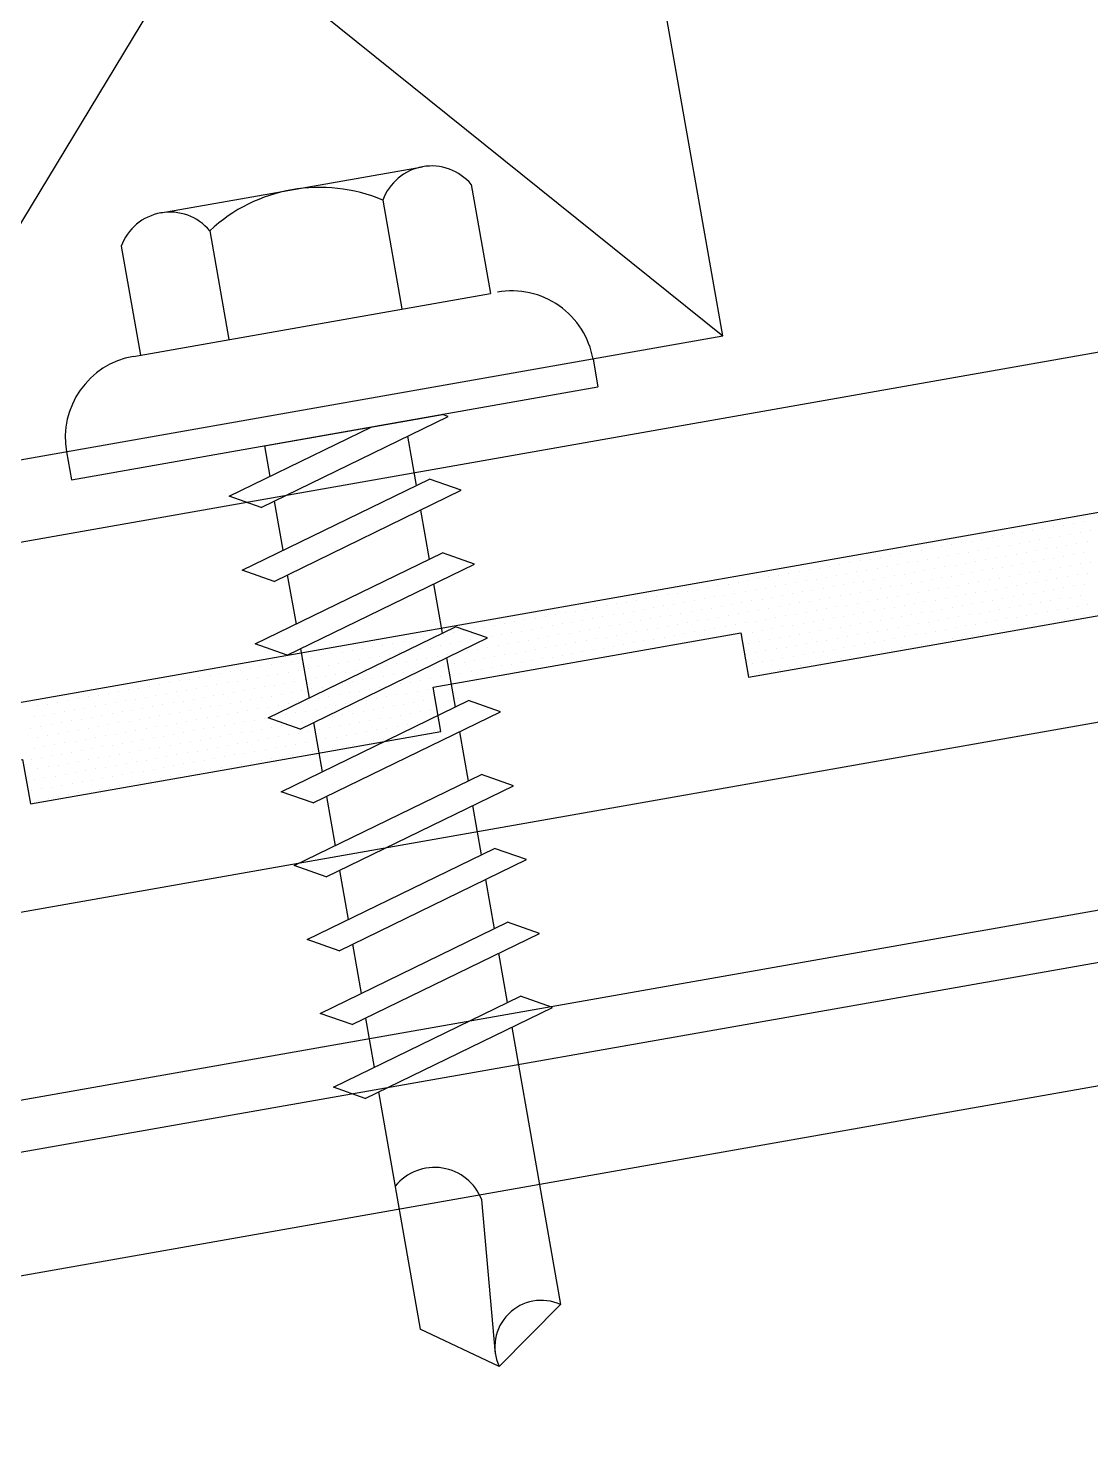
# Model space of a CAD drawing. Header units: inches. Extents: x 3.2 to 43.3, y 23.2 to 39.6.
# Drawn here: x 29.554 to 30.842, y 30.26 to 31.967 of the extents above; entities that cross this region are included whole.
import ezdxf

# ---------------------------------------------------------------- set-up
doc = ezdxf.new("R2010")
doc.units = ezdxf.units.IN
doc.header["$MEASUREMENT"] = 0
for name, color, linetype in [('CLOSURE', 3, 'Continuous'), ('FASTENER', 9, 'Continuous'), ('PANEL', 11, 'Continuous'), ('PURLIN', 1, 'Continuous'), ('SEALANT', 8, 'Continuous'), ('STLA', 12, 'Continuous'), ('TAPE', 8, 'Continuous'), ('TRIM', 6, 'Continuous')]:
    doc.layers.add(name, color=color, linetype=linetype)

# ---------------------------------------------------------------- blocks, each defined once
blk = doc.blocks.new('*X4')
at = {"color": 0}
for p, q in [((-0.63125, 0.1375), (-0.63125, 0.1375)), ((-0.61875, 0.1375), (-0.61875, 0.1375)), ((-0.60625, 0.1375), (-0.60625, 0.1375)), ((-0.59375, 0.1375), (-0.59375, 0.1375)), ((-0.58125, 0.1375), (-0.58125, 0.1375)), ((-0.56875, 0.1375), (-0.56875, 0.1375)), ((-0.55625, 0.1375), (-0.55625, 0.1375)), ((-0.54375, 0.1375), (-0.54375, 0.1375)), ((-0.53125, 0.1375), (-0.53125, 0.1375)), ((-0.51875, 0.1375), (-0.51875, 0.1375)), ((-0.50625, 0.1375), (-0.50625, 0.1375)), ((-0.49375, 0.1375), (-0.49375, 0.1375)), ((-0.48125, 0.1375), (-0.48125, 0.1375)), ((-0.46875, 0.1375), (-0.46875, 0.1375)), ((-0.45625, 0.1375), (-0.45625, 0.1375)), ((-0.44375, 0.1375), (-0.44375, 0.1375)), ((-0.43125, 0.1375), (-0.43125, 0.1375)), ((-0.41875, 0.1375), (-0.41875, 0.1375)), ((-0.40625, 0.1375), (-0.40625, 0.1375)), ((-0.39375, 0.1375), (-0.39375, 0.1375)), ((-0.38125, 0.1375), (-0.38125, 0.1375)), ((-0.36875, 0.1375), (-0.36875, 0.1375)), ((-0.35625, 0.1375), (-0.35625, 0.1375)), ((-0.34375, 0.1375), (-0.34375, 0.1375)), ((-0.33125, 0.1375), (-0.33125, 0.1375)), ((-0.31875, 0.1375), (-0.31875, 0.1375)), ((-0.30625, 0.1375), (-0.30625, 0.1375)), ((-0.29375, 0.1375), (-0.29375, 0.1375)), ((-0.28125, 0.1375), (-0.28125, 0.1375)), ((-0.26875, 0.1375), (-0.26875, 0.1375)), ((-0.25625, 0.1375), (-0.25625, 0.1375)), ((-0.24375, 0.1375), (-0.24375, 0.1375)), ((-0.23125, 0.1375), (-0.23125, 0.1375)), ((-0.21875, 0.1375), (-0.21875, 0.1375)), ((-0.20625, 0.1375), (-0.20625, 0.1375)), ((-0.19375, 0.1375), (-0.19375, 0.1375)), ((-0.18125, 0.1375), (-0.18125, 0.1375)), ((-0.16875, 0.1375), (-0.16875, 0.1375)), ((-0.15625, 0.1375), (-0.15625, 0.1375)), ((-0.14375, 0.1375), (-0.14375, 0.1375)), ((-0.13125, 0.1375), (-0.13125, 0.1375)), ((-0.11875, 0.1375), (-0.11875, 0.1375)), ((-0.10625, 0.1375), (-0.10625, 0.1375)), ((-0.09375, 0.1375), (-0.09375, 0.1375)), ((-0.08125, 0.1375), (-0.08125, 0.1375)), ((-0.06875, 0.1375), (-0.06875, 0.1375)), ((-0.05625, 0.1375), (-0.05625, 0.1375)), ((-0.04375, 0.1375), (-0.04375, 0.1375)), ((-0.03125, 0.1375), (-0.03125, 0.1375)), ((-0.01875, 0.1375), (-0.01875, 0.1375)), ((-0.00625, 0.1375), (-0.00625, 0.1375)), ((0.00625, 0.1375), (0.00625, 0.1375)), ((0.01875, 0.1375), (0.01875, 0.1375)), ((0.03125, 0.1375), (0.03125, 0.1375)), ((0.04375, 0.1375), (0.04375, 0.1375)), ((0.05625, 0.1375), (0.05625, 0.1375)), ((0.06875, 0.1375), (0.06875, 0.1375)), ((0.08125, 0.1375), (0.08125, 0.1375)), ((0.09375, 0.1375), (0.09375, 0.1375)), ((0.10625, 0.1375), (0.10625, 0.1375)), ((0.11875, 0.1375), (0.11875, 0.1375)), ((0.13125, 0.1375), (0.13125, 0.1375)), ((0.14375, 0.1375), (0.14375, 0.1375)), ((0.15625, 0.1375), (0.15625, 0.1375)), ((0.16875, 0.1375), (0.16875, 0.1375)), ((0.18125, 0.1375), (0.18125, 0.1375)), ((0.19375, 0.1375), (0.19375, 0.1375)), ((0.20625, 0.1375), (0.20625, 0.1375)), ((0.21875, 0.1375), (0.21875, 0.1375)), ((0.23125, 0.1375), (0.23125, 0.1375)), ((0.24375, 0.1375), (0.24375, 0.1375)), ((0.25625, 0.1375), (0.25625, 0.1375)), ((0.26875, 0.1375), (0.26875, 0.1375)), ((0.28125, 0.1375), (0.28125, 0.1375)), ((0.29375, 0.1375), (0.29375, 0.1375)), ((0.30625, 0.1375), (0.30625, 0.1375)), ((0.31875, 0.1375), (0.31875, 0.1375)), ((0.33125, 0.1375), (0.33125, 0.1375)), ((0.34375, 0.1375), (0.34375, 0.1375)), ((0.35625, 0.1375), (0.35625, 0.1375)), ((0.36875, 0.1375), (0.36875, 0.1375)), ((0.38125, 0.1375), (0.38125, 0.1375)), ((0.39375, 0.1375), (0.39375, 0.1375)), ((0.40625, 0.1375), (0.40625, 0.1375)), ((0.41875, 0.1375), (0.41875, 0.1375)), ((0.43125, 0.1375), (0.43125, 0.1375)), ((0.44375, 0.1375), (0.44375, 0.1375)), ((0.45625, 0.1375), (0.45625, 0.1375)), ((0.46875, 0.1375), (0.46875, 0.1375)), ((0.48125, 0.1375), (0.48125, 0.1375)), ((0.49375, 0.1375), (0.49375, 0.1375)), ((0.50625, 0.1375), (0.50625, 0.1375)), ((0.51875, 0.1375), (0.51875, 0.1375)), ((0.53125, 0.1375), (0.53125, 0.1375)), ((0.54375, 0.1375), (0.54375, 0.1375)), ((0.55625, 0.1375), (0.55625, 0.1375)), ((0.56875, 0.1375), (0.56875, 0.1375)), ((0.58125, 0.1375), (0.58125, 0.1375)), ((0.59375, 0.1375), (0.59375, 0.1375)), ((0.60625, 0.1375), (0.60625, 0.1375)), ((0.61875, 0.1375), (0.61875, 0.1375)), ((0.63125, 0.1375), (0.63125, 0.1375)), ((0.64375, 0.1375), (0.64375, 0.1375)), ((0.65625, 0.1375), (0.65625, 0.1375)), ((-0.6375, 0.125), (-0.6375, 0.125)), ((-0.625, 0.125), (-0.625, 0.125)), ((-0.6125, 0.125), (-0.6125, 0.125)), ((-0.6, 0.125), (-0.6, 0.125)), ((-0.5875, 0.125), (-0.5875, 0.125)), ((-0.575, 0.125), (-0.575, 0.125)), ((-0.5625, 0.125), (-0.5625, 0.125)), ((-0.55, 0.125), (-0.55, 0.125)), ((-0.5375, 0.125), (-0.5375, 0.125)), ((-0.525, 0.125), (-0.525, 0.125)), ((-0.5125, 0.125), (-0.5125, 0.125)), ((-0.5, 0.125), (-0.5, 0.125)), ((-0.4875, 0.125), (-0.4875, 0.125)), ((-0.475, 0.125), (-0.475, 0.125)), ((-0.4625, 0.125), (-0.4625, 0.125)), ((-0.45, 0.125), (-0.45, 0.125)), ((-0.4375, 0.125), (-0.4375, 0.125)), ((-0.425, 0.125), (-0.425, 0.125)), ((-0.4125, 0.125), (-0.4125, 0.125)), ((-0.4, 0.125), (-0.4, 0.125)), ((-0.3875, 0.125), (-0.3875, 0.125)), ((-0.375, 0.125), (-0.375, 0.125)), ((-0.3625, 0.125), (-0.3625, 0.125)), ((-0.35, 0.125), (-0.35, 0.125)), ((-0.3375, 0.125), (-0.3375, 0.125)), ((-0.325, 0.125), (-0.325, 0.125)), ((-0.3125, 0.125), (-0.3125, 0.125)), ((-0.3, 0.125), (-0.3, 0.125)), ((-0.2875, 0.125), (-0.2875, 0.125)), ((-0.275, 0.125), (-0.275, 0.125)), ((-0.2625, 0.125), (-0.2625, 0.125)), ((-0.25, 0.125), (-0.25, 0.125)), ((-0.2375, 0.125), (-0.2375, 0.125)), ((-0.225, 0.125), (-0.225, 0.125)), ((-0.2125, 0.125), (-0.2125, 0.125)), ((-0.2, 0.125), (-0.2, 0.125)), ((-0.1875, 0.125), (-0.1875, 0.125)), ((-0.175, 0.125), (-0.175, 0.125)), ((-0.1625, 0.125), (-0.1625, 0.125)), ((-0.15, 0.125), (-0.15, 0.125)), ((-0.1375, 0.125), (-0.1375, 0.125)), ((-0.125, 0.125), (-0.125, 0.125)), ((-0.1125, 0.125), (-0.1125, 0.125)), ((-0.1, 0.125), (-0.1, 0.125)), ((-0.0875, 0.125), (-0.0875, 0.125)), ((-0.075, 0.125), (-0.075, 0.125)), ((-0.0625, 0.125), (-0.0625, 0.125)), ((-0.05, 0.125), (-0.05, 0.125)), ((-0.0375, 0.125), (-0.0375, 0.125)), ((-0.025, 0.125), (-0.025, 0.125)), ((-0.0125, 0.125), (-0.0125, 0.125)), ((0, 0.125), (0, 0.125)), ((0.0125, 0.125), (0.0125, 0.125)), ((0.025, 0.125), (0.025, 0.125)), ((0.0375, 0.125), (0.0375, 0.125)), ((0.05, 0.125), (0.05, 0.125)), ((0.0625, 0.125), (0.0625, 0.125)), ((0.075, 0.125), (0.075, 0.125)), ((0.0875, 0.125), (0.0875, 0.125)), ((0.1, 0.125), (0.1, 0.125)), ((0.1125, 0.125), (0.1125, 0.125)), ((0.125, 0.125), (0.125, 0.125)), ((0.1375, 0.125), (0.1375, 0.125)), ((0.15, 0.125), (0.15, 0.125)), ((0.1625, 0.125), (0.1625, 0.125)), ((0.175, 0.125), (0.175, 0.125)), ((0.1875, 0.125), (0.1875, 0.125)), ((0.2, 0.125), (0.2, 0.125)), ((0.2125, 0.125), (0.2125, 0.125)), ((0.225, 0.125), (0.225, 0.125)), ((0.2375, 0.125), (0.2375, 0.125)), ((0.25, 0.125), (0.25, 0.125)), ((0.2625, 0.125), (0.2625, 0.125)), ((0.275, 0.125), (0.275, 0.125)), ((0.2875, 0.125), (0.2875, 0.125)), ((0.3, 0.125), (0.3, 0.125)), ((0.3125, 0.125), (0.3125, 0.125)), ((0.325, 0.125), (0.325, 0.125)), ((0.3375, 0.125), (0.3375, 0.125)), ((0.35, 0.125), (0.35, 0.125)), ((0.3625, 0.125), (0.3625, 0.125)), ((0.375, 0.125), (0.375, 0.125)), ((0.3875, 0.125), (0.3875, 0.125)), ((0.4, 0.125), (0.4, 0.125)), ((0.4125, 0.125), (0.4125, 0.125)), ((0.425, 0.125), (0.425, 0.125)), ((0.4375, 0.125), (0.4375, 0.125)), ((0.45, 0.125), (0.45, 0.125)), ((0.4625, 0.125), (0.4625, 0.125)), ((0.475, 0.125), (0.475, 0.125)), ((0.4875, 0.125), (0.4875, 0.125)), ((0.5, 0.125), (0.5, 0.125)), ((0.5125, 0.125), (0.5125, 0.125)), ((0.525, 0.125), (0.525, 0.125)), ((0.5375, 0.125), (0.5375, 0.125)), ((0.55, 0.125), (0.55, 0.125)), ((0.5625, 0.125), (0.5625, 0.125)), ((0.575, 0.125), (0.575, 0.125)), ((0.5875, 0.125), (0.5875, 0.125)), ((0.6, 0.125), (0.6, 0.125)), ((0.6125, 0.125), (0.6125, 0.125)), ((0.625, 0.125), (0.625, 0.125)), ((0.6375, 0.125), (0.6375, 0.125)), ((0.65, 0.125), (0.65, 0.125)), ((0.6625, 0.125), (0.6625, 0.125)), ((-0.63125, 0.1125), (-0.63125, 0.1125)), ((-0.61875, 0.1125), (-0.61875, 0.1125)), ((-0.60625, 0.1125), (-0.60625, 0.1125)), ((-0.59375, 0.1125), (-0.59375, 0.1125)), ((-0.58125, 0.1125), (-0.58125, 0.1125)), ((-0.56875, 0.1125), (-0.56875, 0.1125)), ((-0.55625, 0.1125), (-0.55625, 0.1125)), ((-0.54375, 0.1125), (-0.54375, 0.1125)), ((-0.53125, 0.1125), (-0.53125, 0.1125)), ((-0.51875, 0.1125), (-0.51875, 0.1125)), ((-0.50625, 0.1125), (-0.50625, 0.1125)), ((-0.49375, 0.1125), (-0.49375, 0.1125)), ((-0.48125, 0.1125), (-0.48125, 0.1125)), ((-0.46875, 0.1125), (-0.46875, 0.1125)), ((-0.45625, 0.1125), (-0.45625, 0.1125)), ((-0.44375, 0.1125), (-0.44375, 0.1125)), ((-0.43125, 0.1125), (-0.43125, 0.1125)), ((-0.41875, 0.1125), (-0.41875, 0.1125)), ((-0.40625, 0.1125), (-0.40625, 0.1125)), ((-0.39375, 0.1125), (-0.39375, 0.1125)), ((-0.38125, 0.1125), (-0.38125, 0.1125)), ((-0.36875, 0.1125), (-0.36875, 0.1125)), ((-0.35625, 0.1125), (-0.35625, 0.1125)), ((-0.34375, 0.1125), (-0.34375, 0.1125)), ((-0.33125, 0.1125), (-0.33125, 0.1125)), ((-0.31875, 0.1125), (-0.31875, 0.1125)), ((-0.30625, 0.1125), (-0.30625, 0.1125)), ((-0.29375, 0.1125), (-0.29375, 0.1125)), ((-0.28125, 0.1125), (-0.28125, 0.1125)), ((-0.26875, 0.1125), (-0.26875, 0.1125)), ((-0.25625, 0.1125), (-0.25625, 0.1125)), ((-0.24375, 0.1125), (-0.24375, 0.1125)), ((-0.23125, 0.1125), (-0.23125, 0.1125)), ((-0.21875, 0.1125), (-0.21875, 0.1125)), ((-0.20625, 0.1125), (-0.20625, 0.1125)), ((-0.19375, 0.1125), (-0.19375, 0.1125)), ((-0.18125, 0.1125), (-0.18125, 0.1125)), ((-0.16875, 0.1125), (-0.16875, 0.1125)), ((-0.15625, 0.1125), (-0.15625, 0.1125)), ((-0.14375, 0.1125), (-0.14375, 0.1125)), ((-0.13125, 0.1125), (-0.13125, 0.1125)), ((-0.11875, 0.1125), (-0.11875, 0.1125)), ((-0.10625, 0.1125), (-0.10625, 0.1125)), ((-0.09375, 0.1125), (-0.09375, 0.1125)), ((-0.08125, 0.1125), (-0.08125, 0.1125)), ((-0.06875, 0.1125), (-0.06875, 0.1125)), ((-0.05625, 0.1125), (-0.05625, 0.1125)), ((-0.04375, 0.1125), (-0.04375, 0.1125)), ((-0.03125, 0.1125), (-0.03125, 0.1125)), ((-0.01875, 0.1125), (-0.01875, 0.1125)), ((-0.00625, 0.1125), (-0.00625, 0.1125)), ((0.00625, 0.1125), (0.00625, 0.1125)), ((0.01875, 0.1125), (0.01875, 0.1125)), ((0.03125, 0.1125), (0.03125, 0.1125)), ((0.04375, 0.1125), (0.04375, 0.1125)), ((0.05625, 0.1125), (0.05625, 0.1125)), ((0.06875, 0.1125), (0.06875, 0.1125)), ((0.08125, 0.1125), (0.08125, 0.1125)), ((0.09375, 0.1125), (0.09375, 0.1125)), ((0.10625, 0.1125), (0.10625, 0.1125)), ((0.11875, 0.1125), (0.11875, 0.1125)), ((0.13125, 0.1125), (0.13125, 0.1125)), ((0.14375, 0.1125), (0.14375, 0.1125)), ((0.15625, 0.1125), (0.15625, 0.1125)), ((0.16875, 0.1125), (0.16875, 0.1125)), ((0.18125, 0.1125), (0.18125, 0.1125)), ((0.19375, 0.1125), (0.19375, 0.1125)), ((0.20625, 0.1125), (0.20625, 0.1125)), ((0.21875, 0.1125), (0.21875, 0.1125)), ((0.23125, 0.1125), (0.23125, 0.1125)), ((0.24375, 0.1125), (0.24375, 0.1125)), ((0.25625, 0.1125), (0.25625, 0.1125)), ((0.26875, 0.1125), (0.26875, 0.1125)), ((0.28125, 0.1125), (0.28125, 0.1125)), ((0.29375, 0.1125), (0.29375, 0.1125)), ((0.30625, 0.1125), (0.30625, 0.1125)), ((0.31875, 0.1125), (0.31875, 0.1125)), ((0.33125, 0.1125), (0.33125, 0.1125)), ((0.34375, 0.1125), (0.34375, 0.1125)), ((0.35625, 0.1125), (0.35625, 0.1125)), ((0.36875, 0.1125), (0.36875, 0.1125)), ((0.38125, 0.1125), (0.38125, 0.1125)), ((0.39375, 0.1125), (0.39375, 0.1125)), ((0.40625, 0.1125), (0.40625, 0.1125)), ((0.41875, 0.1125), (0.41875, 0.1125)), ((0.43125, 0.1125), (0.43125, 0.1125)), ((0.44375, 0.1125), (0.44375, 0.1125)), ((0.45625, 0.1125), (0.45625, 0.1125)), ((0.46875, 0.1125), (0.46875, 0.1125)), ((0.48125, 0.1125), (0.48125, 0.1125)), ((0.49375, 0.1125), (0.49375, 0.1125)), ((0.50625, 0.1125), (0.50625, 0.1125)), ((0.51875, 0.1125), (0.51875, 0.1125)), ((0.53125, 0.1125), (0.53125, 0.1125)), ((0.54375, 0.1125), (0.54375, 0.1125)), ((0.55625, 0.1125), (0.55625, 0.1125)), ((0.56875, 0.1125), (0.56875, 0.1125)), ((0.58125, 0.1125), (0.58125, 0.1125)), ((0.59375, 0.1125), (0.59375, 0.1125)), ((0.60625, 0.1125), (0.60625, 0.1125)), ((0.61875, 0.1125), (0.61875, 0.1125)), ((0.63125, 0.1125), (0.63125, 0.1125)), ((0.64375, 0.1125), (0.64375, 0.1125)), ((0.65625, 0.1125), (0.65625, 0.1125)), ((0.66875, 0.1125), (0.66875, 0.1125)), ((-0.63125, 0.0875), (-0.63125, 0.0875)), ((-0.625, 0.1), (-0.625, 0.1)), ((-0.61875, 0.0875), (-0.61875, 0.0875)), ((-0.6125, 0.1), (-0.6125, 0.1)), ((-0.60625, 0.0875), (-0.60625, 0.0875)), ((-0.6, 0.1), (-0.6, 0.1)), ((-0.59375, 0.0875), (-0.59375, 0.0875)), ((-0.5875, 0.1), (-0.5875, 0.1)), ((-0.58125, 0.0875), (-0.58125, 0.0875)), ((-0.575, 0.1), (-0.575, 0.1)), ((-0.56875, 0.0875), (-0.56875, 0.0875)), ((-0.5625, 0.1), (-0.5625, 0.1)), ((-0.55625, 0.0875), (-0.55625, 0.0875)), ((-0.55, 0.1), (-0.55, 0.1)), ((-0.54375, 0.0875), (-0.54375, 0.0875)), ((-0.5375, 0.1), (-0.5375, 0.1)), ((-0.53125, 0.0875), (-0.53125, 0.0875)), ((-0.525, 0.1), (-0.525, 0.1)), ((-0.51875, 0.0875), (-0.51875, 0.0875)), ((-0.5125, 0.1), (-0.5125, 0.1)), ((-0.50625, 0.0875), (-0.50625, 0.0875)), ((-0.5, 0.1), (-0.5, 0.1)), ((-0.49375, 0.0875), (-0.49375, 0.0875)), ((-0.4875, 0.1), (-0.4875, 0.1)), ((-0.48125, 0.0875), (-0.48125, 0.0875)), ((-0.475, 0.1), (-0.475, 0.1)), ((-0.46875, 0.0875), (-0.46875, 0.0875)), ((-0.4625, 0.1), (-0.4625, 0.1)), ((-0.45625, 0.0875), (-0.45625, 0.0875)), ((-0.45, 0.1), (-0.45, 0.1)), ((-0.44375, 0.0875), (-0.44375, 0.0875)), ((-0.4375, 0.1), (-0.4375, 0.1)), ((-0.43125, 0.0875), (-0.43125, 0.0875)), ((-0.425, 0.1), (-0.425, 0.1)), ((-0.41875, 0.0875), (-0.41875, 0.0875)), ((-0.4125, 0.1), (-0.4125, 0.1)), ((-0.40625, 0.0875), (-0.40625, 0.0875)), ((-0.4, 0.1), (-0.4, 0.1)), ((-0.39375, 0.0875), (-0.39375, 0.0875)), ((-0.3875, 0.1), (-0.3875, 0.1)), ((-0.38125, 0.0875), (-0.38125, 0.0875)), ((-0.375, 0.1), (-0.375, 0.1)), ((-0.36875, 0.0875), (-0.36875, 0.0875)), ((-0.3625, 0.1), (-0.3625, 0.1)), ((-0.35625, 0.0875), (-0.35625, 0.0875)), ((-0.35, 0.1), (-0.35, 0.1)), ((-0.34375, 0.0875), (-0.34375, 0.0875)), ((-0.3375, 0.1), (-0.3375, 0.1)), ((-0.33125, 0.0875), (-0.33125, 0.0875)), ((-0.325, 0.1), (-0.325, 0.1)), ((-0.31875, 0.0875), (-0.31875, 0.0875)), ((-0.3125, 0.1), (-0.3125, 0.1)), ((-0.30625, 0.0875), (-0.30625, 0.0875)), ((-0.3, 0.1), (-0.3, 0.1)), ((-0.29375, 0.0875), (-0.29375, 0.0875)), ((-0.2875, 0.1), (-0.2875, 0.1)), ((-0.28125, 0.0875), (-0.28125, 0.0875)), ((-0.275, 0.1), (-0.275, 0.1)), ((-0.26875, 0.0875), (-0.26875, 0.0875)), ((-0.2625, 0.1), (-0.2625, 0.1)), ((-0.25625, 0.0875), (-0.25625, 0.0875)), ((-0.25, 0.1), (-0.25, 0.1)), ((-0.24375, 0.0875), (-0.24375, 0.0875)), ((-0.2375, 0.1), (-0.2375, 0.1)), ((-0.23125, 0.0875), (-0.23125, 0.0875)), ((-0.225, 0.1), (-0.225, 0.1)), ((-0.21875, 0.0875), (-0.21875, 0.0875)), ((-0.2125, 0.1), (-0.2125, 0.1)), ((-0.20625, 0.0875), (-0.20625, 0.0875)), ((-0.2, 0.1), (-0.2, 0.1)), ((-0.19375, 0.0875), (-0.19375, 0.0875)), ((-0.1875, 0.1), (-0.1875, 0.1)), ((-0.18125, 0.0875), (-0.18125, 0.0875)), ((-0.175, 0.1), (-0.175, 0.1)), ((-0.16875, 0.0875), (-0.16875, 0.0875)), ((-0.1625, 0.1), (-0.1625, 0.1)), ((-0.15625, 0.0875), (-0.15625, 0.0875)), ((-0.15, 0.1), (-0.15, 0.1)), ((-0.14375, 0.0875), (-0.14375, 0.0875)), ((-0.1375, 0.1), (-0.1375, 0.1)), ((-0.13125, 0.0875), (-0.13125, 0.0875)), ((-0.125, 0.1), (-0.125, 0.1)), ((-0.11875, 0.0875), (-0.11875, 0.0875)), ((-0.1125, 0.1), (-0.1125, 0.1)), ((-0.10625, 0.0875), (-0.10625, 0.0875)), ((-0.1, 0.1), (-0.1, 0.1)), ((-0.09375, 0.0875), (-0.09375, 0.0875)), ((-0.0875, 0.1), (-0.0875, 0.1)), ((-0.08125, 0.0875), (-0.08125, 0.0875)), ((-0.075, 0.1), (-0.075, 0.1)), ((-0.06875, 0.0875), (-0.06875, 0.0875)), ((-0.0625, 0.1), (-0.0625, 0.1)), ((-0.05625, 0.0875), (-0.05625, 0.0875)), ((-0.05, 0.1), (-0.05, 0.1)), ((-0.04375, 0.0875), (-0.04375, 0.0875)), ((-0.0375, 0.1), (-0.0375, 0.1)), ((-0.03125, 0.0875), (-0.03125, 0.0875)), ((-0.025, 0.1), (-0.025, 0.1)), ((-0.01875, 0.0875), (-0.01875, 0.0875)), ((-0.0125, 0.1), (-0.0125, 0.1)), ((-0.00625, 0.0875), (-0.00625, 0.0875)), ((0, 0.1), (0, 0.1)), ((0.00625, 0.0875), (0.00625, 0.0875)), ((0.0125, 0.1), (0.0125, 0.1)), ((0.01875, 0.0875), (0.01875, 0.0875)), ((0.025, 0.1), (0.025, 0.1)), ((0.03125, 0.0875), (0.03125, 0.0875)), ((0.0375, 0.1), (0.0375, 0.1)), ((0.04375, 0.0875), (0.04375, 0.0875)), ((0.05, 0.1), (0.05, 0.1)), ((0.05625, 0.0875), (0.05625, 0.0875)), ((0.0625, 0.1), (0.0625, 0.1)), ((0.06875, 0.0875), (0.06875, 0.0875)), ((0.075, 0.1), (0.075, 0.1)), ((0.08125, 0.0875), (0.08125, 0.0875)), ((0.0875, 0.1), (0.0875, 0.1)), ((0.09375, 0.0875), (0.09375, 0.0875)), ((0.1, 0.1), (0.1, 0.1)), ((0.10625, 0.0875), (0.10625, 0.0875)), ((0.1125, 0.1), (0.1125, 0.1)), ((0.11875, 0.0875), (0.11875, 0.0875)), ((0.125, 0.1), (0.125, 0.1)), ((0.13125, 0.0875), (0.13125, 0.0875)), ((0.1375, 0.1), (0.1375, 0.1)), ((0.14375, 0.0875), (0.14375, 0.0875)), ((0.15, 0.1), (0.15, 0.1)), ((0.15625, 0.0875), (0.15625, 0.0875)), ((0.1625, 0.1), (0.1625, 0.1)), ((0.16875, 0.0875), (0.16875, 0.0875)), ((0.175, 0.1), (0.175, 0.1)), ((0.18125, 0.0875), (0.18125, 0.0875)), ((0.1875, 0.1), (0.1875, 0.1)), ((0.19375, 0.0875), (0.19375, 0.0875)), ((0.2, 0.1), (0.2, 0.1)), ((0.20625, 0.0875), (0.20625, 0.0875)), ((0.2125, 0.1), (0.2125, 0.1)), ((0.21875, 0.0875), (0.21875, 0.0875)), ((0.225, 0.1), (0.225, 0.1)), ((0.23125, 0.0875), (0.23125, 0.0875)), ((0.2375, 0.1), (0.2375, 0.1)), ((0.24375, 0.0875), (0.24375, 0.0875)), ((0.25, 0.1), (0.25, 0.1)), ((0.25625, 0.0875), (0.25625, 0.0875)), ((0.2625, 0.1), (0.2625, 0.1)), ((0.26875, 0.0875), (0.26875, 0.0875)), ((0.275, 0.1), (0.275, 0.1)), ((0.28125, 0.0875), (0.28125, 0.0875)), ((0.2875, 0.1), (0.2875, 0.1)), ((0.29375, 0.0875), (0.29375, 0.0875)), ((0.3, 0.1), (0.3, 0.1)), ((0.30625, 0.0875), (0.30625, 0.0875)), ((0.3125, 0.1), (0.3125, 0.1)), ((0.31875, 0.0875), (0.31875, 0.0875)), ((0.325, 0.1), (0.325, 0.1)), ((0.33125, 0.0875), (0.33125, 0.0875)), ((0.3375, 0.1), (0.3375, 0.1)), ((0.34375, 0.0875), (0.34375, 0.0875)), ((0.35, 0.1), (0.35, 0.1)), ((0.35625, 0.0875), (0.35625, 0.0875)), ((0.3625, 0.1), (0.3625, 0.1)), ((0.36875, 0.0875), (0.36875, 0.0875)), ((0.375, 0.1), (0.375, 0.1)), ((0.38125, 0.0875), (0.38125, 0.0875)), ((0.3875, 0.1), (0.3875, 0.1)), ((0.39375, 0.0875), (0.39375, 0.0875)), ((0.4, 0.1), (0.4, 0.1)), ((0.40625, 0.0875), (0.40625, 0.0875)), ((0.4125, 0.1), (0.4125, 0.1)), ((0.41875, 0.0875), (0.41875, 0.0875)), ((0.425, 0.1), (0.425, 0.1)), ((0.43125, 0.0875), (0.43125, 0.0875)), ((0.4375, 0.1), (0.4375, 0.1)), ((0.44375, 0.0875), (0.44375, 0.0875)), ((0.45, 0.1), (0.45, 0.1)), ((0.45625, 0.0875), (0.45625, 0.0875)), ((0.4625, 0.1), (0.4625, 0.1)), ((0.46875, 0.0875), (0.46875, 0.0875)), ((0.475, 0.1), (0.475, 0.1)), ((0.48125, 0.0875), (0.48125, 0.0875)), ((0.4875, 0.1), (0.4875, 0.1)), ((0.49375, 0.0875), (0.49375, 0.0875)), ((0.5, 0.1), (0.5, 0.1)), ((0.50625, 0.0875), (0.50625, 0.0875)), ((0.5125, 0.1), (0.5125, 0.1)), ((0.51875, 0.0875), (0.51875, 0.0875)), ((0.525, 0.1), (0.525, 0.1)), ((0.53125, 0.0875), (0.53125, 0.0875)), ((0.5375, 0.1), (0.5375, 0.1)), ((0.54375, 0.0875), (0.54375, 0.0875)), ((0.55, 0.1), (0.55, 0.1)), ((0.55625, 0.0875), (0.55625, 0.0875)), ((0.5625, 0.1), (0.5625, 0.1)), ((0.56875, 0.0875), (0.56875, 0.0875)), ((0.575, 0.1), (0.575, 0.1)), ((0.58125, 0.0875), (0.58125, 0.0875)), ((0.5875, 0.1), (0.5875, 0.1)), ((0.59375, 0.0875), (0.59375, 0.0875)), ((0.6, 0.1), (0.6, 0.1)), ((0.60625, 0.0875), (0.60625, 0.0875)), ((0.6125, 0.1), (0.6125, 0.1)), ((0.61875, 0.0875), (0.61875, 0.0875)), ((0.625, 0.1), (0.625, 0.1)), ((0.63125, 0.0875), (0.63125, 0.0875)), ((0.6375, 0.1), (0.6375, 0.1)), ((0.64375, 0.0875), (0.64375, 0.0875)), ((0.65, 0.1), (0.65, 0.1)), ((0.65625, 0.0875), (0.65625, 0.0875)), ((0.6625, 0.1), (0.6625, 0.1)), ((0.66875, 0.0875), (0.66875, 0.0875)), ((-0.625, 0.075), (-0.625, 0.075)), ((-0.6125, 0.075), (-0.6125, 0.075)), ((-0.6, 0.075), (-0.6, 0.075)), ((-0.5875, 0.075), (-0.5875, 0.075)), ((-0.575, 0.075), (-0.575, 0.075)), ((-0.5625, 0.075), (-0.5625, 0.075)), ((-0.55, 0.075), (-0.55, 0.075)), ((-0.5375, 0.075), (-0.5375, 0.075)), ((-0.525, 0.075), (-0.525, 0.075)), ((-0.5125, 0.075), (-0.5125, 0.075)), ((-0.5, 0.075), (-0.5, 0.075)), ((-0.4875, 0.075), (-0.4875, 0.075)), ((-0.475, 0.075), (-0.475, 0.075)), ((-0.4625, 0.075), (-0.4625, 0.075)), ((-0.45, 0.075), (-0.45, 0.075)), ((-0.4375, 0.075), (-0.4375, 0.075)), ((-0.425, 0.075), (-0.425, 0.075)), ((-0.4125, 0.075), (-0.4125, 0.075)), ((-0.4, 0.075), (-0.4, 0.075)), ((-0.3875, 0.075), (-0.3875, 0.075)), ((-0.375, 0.075), (-0.375, 0.075)), ((-0.3625, 0.075), (-0.3625, 0.075)), ((-0.35, 0.075), (-0.35, 0.075)), ((-0.3375, 0.075), (-0.3375, 0.075)), ((-0.325, 0.075), (-0.325, 0.075)), ((-0.3125, 0.075), (-0.3125, 0.075)), ((-0.3, 0.075), (-0.3, 0.075)), ((-0.2875, 0.075), (-0.2875, 0.075)), ((-0.275, 0.075), (-0.275, 0.075)), ((-0.2625, 0.075), (-0.2625, 0.075)), ((-0.25, 0.075), (-0.25, 0.075)), ((-0.2375, 0.075), (-0.2375, 0.075)), ((-0.225, 0.075), (-0.225, 0.075)), ((-0.2125, 0.075), (-0.2125, 0.075)), ((-0.2, 0.075), (-0.2, 0.075)), ((0.1875, 0.075), (0.1875, 0.075)), ((0.2, 0.075), (0.2, 0.075)), ((0.2125, 0.075), (0.2125, 0.075)), ((0.225, 0.075), (0.225, 0.075)), ((0.2375, 0.075), (0.2375, 0.075)), ((0.25, 0.075), (0.25, 0.075)), ((0.2625, 0.075), (0.2625, 0.075)), ((0.275, 0.075), (0.275, 0.075)), ((0.2875, 0.075), (0.2875, 0.075)), ((0.3, 0.075), (0.3, 0.075)), ((0.3125, 0.075), (0.3125, 0.075)), ((0.325, 0.075), (0.325, 0.075)), ((0.3375, 0.075), (0.3375, 0.075)), ((0.35, 0.075), (0.35, 0.075)), ((0.3625, 0.075), (0.3625, 0.075)), ((0.375, 0.075), (0.375, 0.075)), ((0.3875, 0.075), (0.3875, 0.075)), ((0.4, 0.075), (0.4, 0.075)), ((0.4125, 0.075), (0.4125, 0.075)), ((0.425, 0.075), (0.425, 0.075)), ((0.4375, 0.075), (0.4375, 0.075)), ((0.45, 0.075), (0.45, 0.075)), ((0.4625, 0.075), (0.4625, 0.075)), ((0.475, 0.075), (0.475, 0.075)), ((0.4875, 0.075), (0.4875, 0.075)), ((0.5, 0.075), (0.5, 0.075)), ((0.5125, 0.075), (0.5125, 0.075)), ((0.525, 0.075), (0.525, 0.075)), ((0.5375, 0.075), (0.5375, 0.075)), ((0.55, 0.075), (0.55, 0.075)), ((0.5625, 0.075), (0.5625, 0.075)), ((0.575, 0.075), (0.575, 0.075)), ((0.5875, 0.075), (0.5875, 0.075)), ((0.6, 0.075), (0.6, 0.075)), ((0.6125, 0.075), (0.6125, 0.075)), ((0.625, 0.075), (0.625, 0.075)), ((0.6375, 0.075), (0.6375, 0.075)), ((0.65, 0.075), (0.65, 0.075)), ((0.6625, 0.075), (0.6625, 0.075)), ((0.675, 0.075), (0.675, 0.075)), ((-0.61875, 0.0625), (-0.61875, 0.0625)), ((-0.60625, 0.0625), (-0.60625, 0.0625)), ((-0.59375, 0.0625), (-0.59375, 0.0625)), ((-0.58125, 0.0625), (-0.58125, 0.0625)), ((-0.56875, 0.0625), (-0.56875, 0.0625)), ((-0.55625, 0.0625), (-0.55625, 0.0625)), ((-0.54375, 0.0625), (-0.54375, 0.0625)), ((-0.53125, 0.0625), (-0.53125, 0.0625)), ((-0.51875, 0.0625), (-0.51875, 0.0625)), ((-0.50625, 0.0625), (-0.50625, 0.0625)), ((-0.49375, 0.0625), (-0.49375, 0.0625)), ((-0.48125, 0.0625), (-0.48125, 0.0625)), ((-0.46875, 0.0625), (-0.46875, 0.0625)), ((-0.45625, 0.0625), (-0.45625, 0.0625)), ((-0.44375, 0.0625), (-0.44375, 0.0625)), ((-0.43125, 0.0625), (-0.43125, 0.0625)), ((-0.41875, 0.0625), (-0.41875, 0.0625)), ((-0.40625, 0.0625), (-0.40625, 0.0625)), ((-0.39375, 0.0625), (-0.39375, 0.0625)), ((-0.38125, 0.0625), (-0.38125, 0.0625)), ((-0.36875, 0.0625), (-0.36875, 0.0625)), ((-0.35625, 0.0625), (-0.35625, 0.0625)), ((-0.34375, 0.0625), (-0.34375, 0.0625)), ((-0.33125, 0.0625), (-0.33125, 0.0625)), ((-0.31875, 0.0625), (-0.31875, 0.0625)), ((-0.30625, 0.0625), (-0.30625, 0.0625)), ((-0.29375, 0.0625), (-0.29375, 0.0625)), ((-0.28125, 0.0625), (-0.28125, 0.0625)), ((-0.26875, 0.0625), (-0.26875, 0.0625)), ((-0.25625, 0.0625), (-0.25625, 0.0625)), ((-0.24375, 0.0625), (-0.24375, 0.0625)), ((-0.23125, 0.0625), (-0.23125, 0.0625)), ((-0.21875, 0.0625), (-0.21875, 0.0625)), ((-0.20625, 0.0625), (-0.20625, 0.0625)), ((0.18125, 0.0625), (0.18125, 0.0625)), ((0.19375, 0.0625), (0.19375, 0.0625)), ((0.20625, 0.0625), (0.20625, 0.0625)), ((0.21875, 0.0625), (0.21875, 0.0625)), ((0.23125, 0.0625), (0.23125, 0.0625)), ((0.24375, 0.0625), (0.24375, 0.0625)), ((0.25625, 0.0625), (0.25625, 0.0625)), ((0.26875, 0.0625), (0.26875, 0.0625)), ((0.28125, 0.0625), (0.28125, 0.0625)), ((0.29375, 0.0625), (0.29375, 0.0625)), ((0.30625, 0.0625), (0.30625, 0.0625)), ((0.31875, 0.0625), (0.31875, 0.0625)), ((0.33125, 0.0625), (0.33125, 0.0625)), ((0.34375, 0.0625), (0.34375, 0.0625)), ((0.35625, 0.0625), (0.35625, 0.0625)), ((0.36875, 0.0625), (0.36875, 0.0625)), ((0.38125, 0.0625), (0.38125, 0.0625)), ((0.39375, 0.0625), (0.39375, 0.0625)), ((0.40625, 0.0625), (0.40625, 0.0625)), ((0.41875, 0.0625), (0.41875, 0.0625)), ((0.43125, 0.0625), (0.43125, 0.0625)), ((0.44375, 0.0625), (0.44375, 0.0625)), ((0.45625, 0.0625), (0.45625, 0.0625)), ((0.46875, 0.0625), (0.46875, 0.0625)), ((0.48125, 0.0625), (0.48125, 0.0625)), ((0.49375, 0.0625), (0.49375, 0.0625)), ((0.50625, 0.0625), (0.50625, 0.0625)), ((0.51875, 0.0625), (0.51875, 0.0625)), ((0.53125, 0.0625), (0.53125, 0.0625)), ((0.54375, 0.0625), (0.54375, 0.0625)), ((0.55625, 0.0625), (0.55625, 0.0625)), ((0.56875, 0.0625), (0.56875, 0.0625)), ((0.58125, 0.0625), (0.58125, 0.0625)), ((0.59375, 0.0625), (0.59375, 0.0625)), ((0.60625, 0.0625), (0.60625, 0.0625)), ((0.61875, 0.0625), (0.61875, 0.0625)), ((0.63125, 0.0625), (0.63125, 0.0625)), ((0.64375, 0.0625), (0.64375, 0.0625)), ((0.65625, 0.0625), (0.65625, 0.0625)), ((0.66875, 0.0625), (0.66875, 0.0625)), ((-0.61875, 0.0375), (-0.61875, 0.0375)), ((-0.6125, 0.05), (-0.6125, 0.05)), ((-0.60625, 0.0375), (-0.60625, 0.0375)), ((-0.6, 0.05), (-0.6, 0.05)), ((-0.59375, 0.0375), (-0.59375, 0.0375)), ((-0.5875, 0.05), (-0.5875, 0.05)), ((-0.58125, 0.0375), (-0.58125, 0.0375)), ((-0.575, 0.05), (-0.575, 0.05)), ((-0.56875, 0.0375), (-0.56875, 0.0375)), ((-0.5625, 0.05), (-0.5625, 0.05)), ((-0.55625, 0.0375), (-0.55625, 0.0375)), ((-0.55, 0.05), (-0.55, 0.05)), ((-0.54375, 0.0375), (-0.54375, 0.0375)), ((-0.5375, 0.05), (-0.5375, 0.05)), ((-0.53125, 0.0375), (-0.53125, 0.0375)), ((-0.525, 0.05), (-0.525, 0.05)), ((-0.51875, 0.0375), (-0.51875, 0.0375)), ((-0.5125, 0.05), (-0.5125, 0.05)), ((-0.50625, 0.0375), (-0.50625, 0.0375)), ((-0.5, 0.05), (-0.5, 0.05)), ((-0.49375, 0.0375), (-0.49375, 0.0375)), ((-0.4875, 0.05), (-0.4875, 0.05)), ((-0.48125, 0.0375), (-0.48125, 0.0375)), ((-0.475, 0.05), (-0.475, 0.05)), ((-0.46875, 0.0375), (-0.46875, 0.0375)), ((-0.4625, 0.05), (-0.4625, 0.05)), ((-0.45625, 0.0375), (-0.45625, 0.0375)), ((-0.45, 0.05), (-0.45, 0.05)), ((-0.44375, 0.0375), (-0.44375, 0.0375)), ((-0.4375, 0.05), (-0.4375, 0.05)), ((-0.43125, 0.0375), (-0.43125, 0.0375)), ((-0.425, 0.05), (-0.425, 0.05)), ((-0.41875, 0.0375), (-0.41875, 0.0375)), ((-0.4125, 0.05), (-0.4125, 0.05)), ((-0.40625, 0.0375), (-0.40625, 0.0375)), ((-0.4, 0.05), (-0.4, 0.05)), ((-0.39375, 0.0375), (-0.39375, 0.0375)), ((-0.3875, 0.05), (-0.3875, 0.05)), ((-0.38125, 0.0375), (-0.38125, 0.0375)), ((-0.375, 0.05), (-0.375, 0.05)), ((-0.36875, 0.0375), (-0.36875, 0.0375)), ((-0.3625, 0.05), (-0.3625, 0.05)), ((-0.35625, 0.0375), (-0.35625, 0.0375)), ((-0.35, 0.05), (-0.35, 0.05)), ((-0.34375, 0.0375), (-0.34375, 0.0375)), ((-0.3375, 0.05), (-0.3375, 0.05)), ((-0.33125, 0.0375), (-0.33125, 0.0375)), ((-0.325, 0.05), (-0.325, 0.05)), ((-0.31875, 0.0375), (-0.31875, 0.0375)), ((-0.3125, 0.05), (-0.3125, 0.05)), ((-0.30625, 0.0375), (-0.30625, 0.0375)), ((-0.3, 0.05), (-0.3, 0.05)), ((-0.29375, 0.0375), (-0.29375, 0.0375)), ((-0.2875, 0.05), (-0.2875, 0.05)), ((-0.28125, 0.0375), (-0.28125, 0.0375)), ((-0.275, 0.05), (-0.275, 0.05)), ((-0.26875, 0.0375), (-0.26875, 0.0375)), ((-0.2625, 0.05), (-0.2625, 0.05)), ((-0.25625, 0.0375), (-0.25625, 0.0375)), ((-0.25, 0.05), (-0.25, 0.05)), ((-0.24375, 0.0375), (-0.24375, 0.0375)), ((-0.2375, 0.05), (-0.2375, 0.05)), ((-0.23125, 0.0375), (-0.23125, 0.0375)), ((-0.225, 0.05), (-0.225, 0.05)), ((-0.21875, 0.0375), (-0.21875, 0.0375)), ((-0.2125, 0.05), (-0.2125, 0.05)), ((-0.20625, 0.0375), (-0.20625, 0.0375)), ((-0.2, 0.05), (-0.2, 0.05)), ((0.18125, 0.0375), (0.18125, 0.0375)), ((0.1875, 0.05), (0.1875, 0.05)), ((0.19375, 0.0375), (0.19375, 0.0375)), ((0.2, 0.05), (0.2, 0.05)), ((0.20625, 0.0375), (0.20625, 0.0375)), ((0.2125, 0.05), (0.2125, 0.05)), ((0.21875, 0.0375), (0.21875, 0.0375)), ((0.225, 0.05), (0.225, 0.05)), ((0.23125, 0.0375), (0.23125, 0.0375)), ((0.2375, 0.05), (0.2375, 0.05)), ((0.24375, 0.0375), (0.24375, 0.0375)), ((0.25, 0.05), (0.25, 0.05)), ((0.25625, 0.0375), (0.25625, 0.0375)), ((0.2625, 0.05), (0.2625, 0.05)), ((0.26875, 0.0375), (0.26875, 0.0375)), ((0.275, 0.05), (0.275, 0.05)), ((0.28125, 0.0375), (0.28125, 0.0375)), ((0.2875, 0.05), (0.2875, 0.05)), ((0.29375, 0.0375), (0.29375, 0.0375)), ((0.3, 0.05), (0.3, 0.05)), ((0.30625, 0.0375), (0.30625, 0.0375)), ((0.3125, 0.05), (0.3125, 0.05)), ((0.31875, 0.0375), (0.31875, 0.0375)), ((0.325, 0.05), (0.325, 0.05)), ((0.33125, 0.0375), (0.33125, 0.0375)), ((0.3375, 0.05), (0.3375, 0.05)), ((0.34375, 0.0375), (0.34375, 0.0375)), ((0.35, 0.05), (0.35, 0.05)), ((0.35625, 0.0375), (0.35625, 0.0375)), ((0.3625, 0.05), (0.3625, 0.05)), ((0.36875, 0.0375), (0.36875, 0.0375)), ((0.375, 0.05), (0.375, 0.05)), ((0.38125, 0.0375), (0.38125, 0.0375)), ((0.3875, 0.05), (0.3875, 0.05)), ((0.39375, 0.0375), (0.39375, 0.0375)), ((0.4, 0.05), (0.4, 0.05)), ((0.40625, 0.0375), (0.40625, 0.0375)), ((0.4125, 0.05), (0.4125, 0.05)), ((0.41875, 0.0375), (0.41875, 0.0375)), ((0.425, 0.05), (0.425, 0.05)), ((0.43125, 0.0375), (0.43125, 0.0375)), ((0.4375, 0.05), (0.4375, 0.05)), ((0.44375, 0.0375), (0.44375, 0.0375)), ((0.45, 0.05), (0.45, 0.05)), ((0.45625, 0.0375), (0.45625, 0.0375)), ((0.4625, 0.05), (0.4625, 0.05)), ((0.46875, 0.0375), (0.46875, 0.0375)), ((0.475, 0.05), (0.475, 0.05)), ((0.48125, 0.0375), (0.48125, 0.0375)), ((0.4875, 0.05), (0.4875, 0.05)), ((0.49375, 0.0375), (0.49375, 0.0375)), ((0.5, 0.05), (0.5, 0.05)), ((0.50625, 0.0375), (0.50625, 0.0375)), ((0.5125, 0.05), (0.5125, 0.05)), ((0.51875, 0.0375), (0.51875, 0.0375)), ((0.525, 0.05), (0.525, 0.05)), ((0.53125, 0.0375), (0.53125, 0.0375)), ((0.5375, 0.05), (0.5375, 0.05)), ((0.54375, 0.0375), (0.54375, 0.0375)), ((0.55, 0.05), (0.55, 0.05)), ((0.55625, 0.0375), (0.55625, 0.0375)), ((0.5625, 0.05), (0.5625, 0.05)), ((0.56875, 0.0375), (0.56875, 0.0375)), ((0.575, 0.05), (0.575, 0.05)), ((0.58125, 0.0375), (0.58125, 0.0375)), ((0.5875, 0.05), (0.5875, 0.05)), ((0.59375, 0.0375), (0.59375, 0.0375)), ((0.6, 0.05), (0.6, 0.05)), ((0.60625, 0.0375), (0.60625, 0.0375)), ((0.6125, 0.05), (0.6125, 0.05)), ((0.61875, 0.0375), (0.61875, 0.0375)), ((0.625, 0.05), (0.625, 0.05)), ((0.63125, 0.0375), (0.63125, 0.0375)), ((0.6375, 0.05), (0.6375, 0.05)), ((0.64375, 0.0375), (0.64375, 0.0375)), ((0.65, 0.05), (0.65, 0.05)), ((0.65625, 0.0375), (0.65625, 0.0375)), ((0.6625, 0.05), (0.6625, 0.05)), ((0.66875, 0.0375), (0.66875, 0.0375)), ((0.675, 0.05), (0.675, 0.05)), ((0.68125, 0.0375), (0.68125, 0.0375)), ((-0.6125, 0.025), (-0.6125, 0.025)), ((-0.6, 0.025), (-0.6, 0.025)), ((-0.5875, 0.025), (-0.5875, 0.025)), ((-0.575, 0.025), (-0.575, 0.025)), ((-0.5625, 0.025), (-0.5625, 0.025)), ((-0.55, 0.025), (-0.55, 0.025)), ((-0.5375, 0.025), (-0.5375, 0.025)), ((-0.525, 0.025), (-0.525, 0.025)), ((-0.5125, 0.025), (-0.5125, 0.025)), ((-0.5, 0.025), (-0.5, 0.025)), ((-0.4875, 0.025), (-0.4875, 0.025)), ((-0.475, 0.025), (-0.475, 0.025)), ((-0.4625, 0.025), (-0.4625, 0.025)), ((-0.45, 0.025), (-0.45, 0.025)), ((-0.4375, 0.025), (-0.4375, 0.025)), ((-0.425, 0.025), (-0.425, 0.025)), ((-0.4125, 0.025), (-0.4125, 0.025)), ((-0.4, 0.025), (-0.4, 0.025)), ((-0.3875, 0.025), (-0.3875, 0.025)), ((-0.375, 0.025), (-0.375, 0.025)), ((-0.3625, 0.025), (-0.3625, 0.025)), ((-0.35, 0.025), (-0.35, 0.025)), ((-0.3375, 0.025), (-0.3375, 0.025)), ((-0.325, 0.025), (-0.325, 0.025)), ((-0.3125, 0.025), (-0.3125, 0.025)), ((-0.3, 0.025), (-0.3, 0.025)), ((-0.2875, 0.025), (-0.2875, 0.025)), ((-0.275, 0.025), (-0.275, 0.025)), ((-0.2625, 0.025), (-0.2625, 0.025)), ((-0.25, 0.025), (-0.25, 0.025)), ((-0.2375, 0.025), (-0.2375, 0.025)), ((-0.225, 0.025), (-0.225, 0.025)), ((-0.2125, 0.025), (-0.2125, 0.025)), ((-0.2, 0.025), (-0.2, 0.025)), ((0.1875, 0.025), (0.1875, 0.025)), ((0.2, 0.025), (0.2, 0.025)), ((0.2125, 0.025), (0.2125, 0.025)), ((0.225, 0.025), (0.225, 0.025)), ((0.2375, 0.025), (0.2375, 0.025)), ((0.25, 0.025), (0.25, 0.025)), ((0.2625, 0.025), (0.2625, 0.025)), ((0.275, 0.025), (0.275, 0.025)), ((0.2875, 0.025), (0.2875, 0.025)), ((0.3, 0.025), (0.3, 0.025)), ((0.3125, 0.025), (0.3125, 0.025)), ((0.325, 0.025), (0.325, 0.025)), ((0.3375, 0.025), (0.3375, 0.025)), ((0.35, 0.025), (0.35, 0.025)), ((0.3625, 0.025), (0.3625, 0.025)), ((0.375, 0.025), (0.375, 0.025)), ((0.3875, 0.025), (0.3875, 0.025)), ((0.4, 0.025), (0.4, 0.025)), ((0.4125, 0.025), (0.4125, 0.025)), ((0.425, 0.025), (0.425, 0.025)), ((0.4375, 0.025), (0.4375, 0.025)), ((0.45, 0.025), (0.45, 0.025)), ((0.4625, 0.025), (0.4625, 0.025)), ((0.475, 0.025), (0.475, 0.025)), ((0.4875, 0.025), (0.4875, 0.025)), ((0.5, 0.025), (0.5, 0.025)), ((0.5125, 0.025), (0.5125, 0.025)), ((0.525, 0.025), (0.525, 0.025)), ((0.5375, 0.025), (0.5375, 0.025)), ((0.55, 0.025), (0.55, 0.025)), ((0.5625, 0.025), (0.5625, 0.025)), ((0.575, 0.025), (0.575, 0.025)), ((0.5875, 0.025), (0.5875, 0.025)), ((0.6, 0.025), (0.6, 0.025)), ((0.6125, 0.025), (0.6125, 0.025)), ((0.625, 0.025), (0.625, 0.025)), ((0.6375, 0.025), (0.6375, 0.025)), ((0.65, 0.025), (0.65, 0.025)), ((0.6625, 0.025), (0.6625, 0.025)), ((0.675, 0.025), (0.675, 0.025))]:
    blk.add_line(p, q, dxfattribs=at)
blk = doc.blocks.new('TBTS')
at = {"color": 9}
blk.add_lwpolyline([(0.4327, 0.022), (0.1801, 0.022), (0.1801, 0.0766), (-0.1987, 0.0766), (-0.1987, 0.022), (-0.4513, 0.022), (-0.7039, 0.022), (-0.7039, 0.0766), (-1.0828, 0.0766), (-1.0828, 0.022), (-1.3353, 0.022), (-1.3353, 0.1448), (-0.4513, 0.1448), (0.4327, 0.1448), (1.3168, 0.1448), (1.3168, 0.022), (1.0642, 0.022), (1.0642, 0.0766), (0.6853, 0.0766), (0.6853, 0.022)], close=True, dxfattribs=at)
at = {"layer": 'TAPE', "color": 251}
blk.add_blockref('*X4', (0, 0), dxfattribs=at)
blk = doc.blocks.new('fz2')
at = {"layer": 'FASTENER'}
for p, q in [((-0.161, 0.3366), (0.161, 0.3366)), ((-0.2154, 0.3051), (-0.2154, 0.1712)), ((-0.1065, 0.3051), (-0.1065, 0.1712)), ((0.1065, 0.3051), (0.1065, 0.1712)), ((0.2154, 0.3051), (0.2154, 0.1712)), ((-0.224, 0.1712), (0.2154, 0.1712)), ((-0.324, 0.0712), (-0.324, 0.0369)), ((0.324, 0.0712), (0.324, 0.0369)), ((-0.324, 0.0369), (0.324, 0.0369)), ((-0.1392, -0.016), (0.0458, 0.0369)), ((-0.0863, 0.0369), (0.0863, 0.0369)), ((-0.0863, 0.0369), (-0.0863, -0.0008)), ((0.0863, 0.0369), (0.1328, 0.0369)), ((0.1392, 0.0333), (0.1328, 0.0369)), ((-0.1035, -0.0361), (0.1392, 0.0333)), ((0.0863, 0.0181), (0.0863, -0.0425)), ((-0.1035, -0.0361), (-0.1392, -0.016)), ((-0.0863, -0.0311), (-0.0863, -0.0917)), ((-0.1392, -0.1069), (0.1035, -0.0375)), ((0.1392, -0.0576), (0.1035, -0.0375)), ((-0.1035, -0.127), (0.1392, -0.0576)), ((0.0863, -0.0728), (0.0863, -0.1334)), ((-0.1035, -0.127), (-0.1392, -0.1069)), ((-0.1392, -0.1977), (0.1035, -0.1284)), ((-0.0863, -0.122), (-0.0863, -0.1826)), ((0.1392, -0.1485), (0.1035, -0.1284)), ((-0.1035, -0.2178), (0.1392, -0.1485)), ((0.0863, -0.1636), (0.0863, -0.2243)), ((-0.1035, -0.2178), (-0.1392, -0.1977)), ((-0.1392, -0.2886), (0.1035, -0.2193)), ((-0.0863, -0.2129), (-0.0863, -0.2735)), ((0.1392, -0.2394), (0.1035, -0.2193)), ((-0.1035, -0.3087), (0.1392, -0.2394)), ((0.0863, -0.2545), (0.0863, -0.3152)), ((-0.1035, -0.3087), (-0.1392, -0.2886)), ((-0.0863, -0.3038), (-0.0863, -0.3644)), ((-0.1392, -0.3795), (0.1035, -0.3102)), ((0.1392, -0.3303), (0.1035, -0.3102)), ((-0.1035, -0.3996), (0.1392, -0.3303)), ((0.0863, -0.3454), (0.0863, -0.4061)), ((-0.1035, -0.3996), (-0.1392, -0.3795)), ((-0.1392, -0.4704), (0.1035, -0.4011)), ((-0.0863, -0.3947), (-0.0863, -0.4553)), ((0.1392, -0.4212), (0.1035, -0.4011)), ((-0.1035, -0.4905), (0.1392, -0.4212)), ((0.0863, -0.4363), (0.0863, -0.497)), ((-0.1035, -0.4905), (-0.1392, -0.4704)), ((-0.1392, -0.5613), (0.1035, -0.492)), ((-0.0863, -0.4856), (-0.0863, -0.5462)), ((0.1392, -0.5121), (0.1035, -0.492)), ((-0.1035, -0.5814), (0.1392, -0.5121)), ((0.0863, -0.5272), (0.0863, -0.5879)), ((-0.1035, -0.5814), (-0.1392, -0.5613)), ((-0.0863, -0.5765), (-0.0863, -0.6371)), ((-0.1392, -0.6522), (0.1035, -0.5829)), ((0.1392, -0.603), (0.1035, -0.5829)), ((-0.1035, -0.6723), (0.1392, -0.603)), ((0.0863, -0.6181), (0.0863, -0.6787)), ((-0.1035, -0.6723), (-0.1392, -0.6522)), ((-0.1392, -0.7431), (0.1035, -0.6738)), ((-0.0863, -0.6674), (-0.0863, -0.728)), ((0.1392, -0.6939), (0.1035, -0.6738)), ((-0.1035, -0.7632), (0.1392, -0.6939)), ((0.0863, -0.709), (0.0863, -1.0503)), ((-0.1035, -0.7632), (-0.1392, -0.7431)), ((-0.0863, -0.7583), (-0.0863, -1.0503)), ((-0.0019, -1.0955), (0.0143, -0.9088)), ((0, -1.1111), (-0.0863, -1.0503)), ((0, -1.1111), (0.0863, -1.0503))]:
    blk.add_line(p, q, dxfattribs=at)
for centre, radius, start, end in [((-0.161, 0.2738), 0.0628, 29.8754, 150.1246), ((0, 0.141), 0.1956, 56.9974, 123.0026), ((0.161, 0.2738), 0.0628, 29.8754, 150.1246), ((-0.224, 0.0712), 0.1, 90, 180), ((0.224, 0.0712), 0.1, 0, 90), ((-0.046, -0.9207), 0.0615, 11.1445, 130.906), ((0.0544, -1.0967), 0.0563, 55.4585, 194.8454)]:
    blk.add_arc(centre, radius, start, end, dxfattribs=at)

msp = doc.modelspace()

# ---------------------------------------------------------------- linework, layer by layer
at = {"layer": 'CLOSURE'}
for p, q in [((30.18541, 32.78868), (29.35032, 31.40967)), ((30.39605, 31.59406), (30.18541, 32.78868)), ((29.13967, 32.60429), (30.39605, 31.59406)), ((29.35032, 31.40967), (30.39605, 31.59406))]:
    msp.add_line(p, q, dxfattribs=at)
at = {"layer": 'PANEL'}
msp.add_line((28.80053, 31.213), (42.23607, 33.58205), dxfattribs=at)
at = {"layer": 'PURLIN'}
msp.add_line((22.84852, 29.27452), (42.3881, 32.71988), dxfattribs=at)
at = {"layer": 'STLA'}
for p, q in [((22.84852, 29.4872), (36.63583, 31.91828)), ((36.58513, 31.84587), (22.84852, 29.42374))]:
    msp.add_line(p, q, dxfattribs=at)
at = {"layer": 'TRIM'}
msp.add_line((23.61389, 29.85028), (34.44678, 31.76041), dxfattribs=at)

# ---------------------------------------------------------------- block references
at = {"layer": 'FASTENER', "rotation": 9.999999999999934}
msp.add_blockref('fz2', (29.93194, 31.4396), dxfattribs=at)
at = {"layer": 'SEALANT', "xscale": -1, "rotation": 10.00000000000012}
msp.add_blockref('TBTS', (30.23537, 31.12421), dxfattribs=at)

doc.saveas('drawing.dxf')
